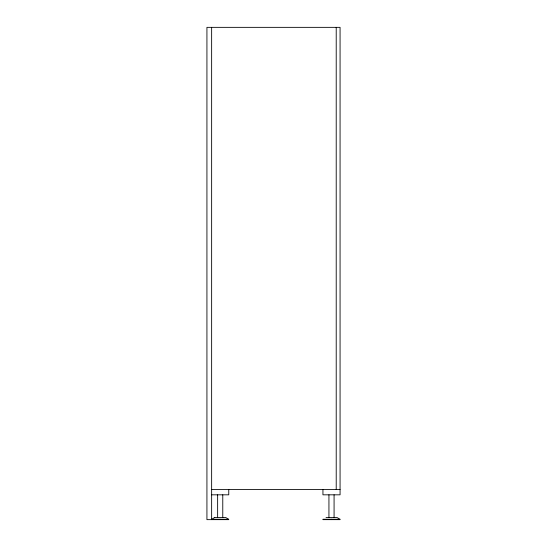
<?xml version="1.0" encoding="UTF-8"?>
<svg xmlns="http://www.w3.org/2000/svg" width="547" height="547" viewBox="0 0 547 547"><rect width="100%" height="100%" fill="white"/><g stroke="black" fill="none" stroke-linecap="round" stroke-linejoin="round"><path stroke-width="0.82" d="M211.641 489.469L340.07 489.469M211.641 494.823L228.762 494.823L228.762 489.469M326.026 517.51L336.986 517.51L340.07 519.24L322.942 519.24M228.762 519.65L206.93 519.65L206.93 27.35L340.07 27.35L340.07 494.823L322.942 494.823L322.942 489.469M322.942 519.65L340.07 519.65M336.214 27.35L336.214 489.469M334.073 494.823L334.073 517.51M331.503 519.24L331.503 519.65M328.938 494.823L328.938 517.51M222.773 494.823L222.773 517.51M220.202 519.24L220.202 519.65M217.638 494.823L217.638 517.51M211.641 27.35L211.641 519.65M214.725 517.51L211.641 519.24L228.762 519.24L225.679 517.51L214.725 517.51"/></g></svg>
